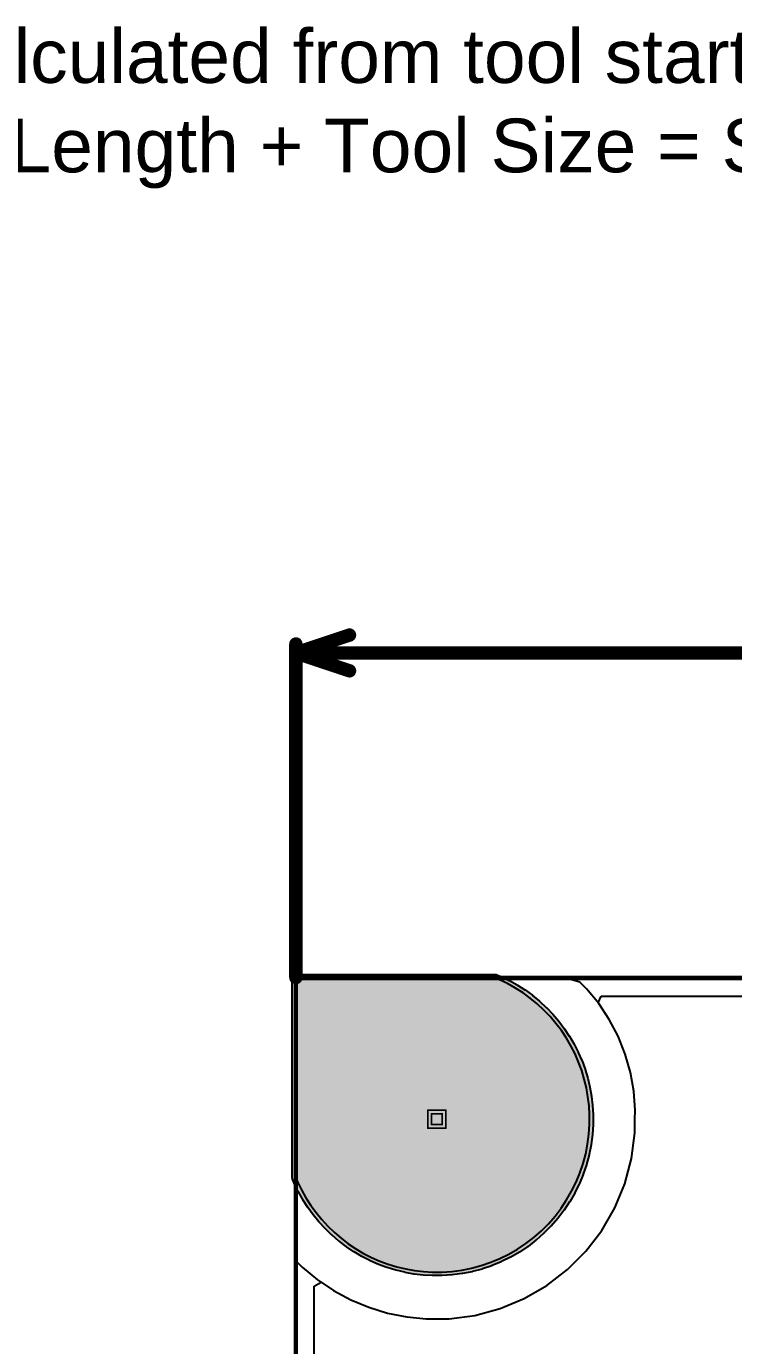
# Model space of a CAD drawing. Header units: inches. Extents: x -3 to 195, y 0 to 199.
# Drawn here: x -0.302 to 0.49, y 4.313 to 5.788 of the extents above; entities that cross this region are included whole.
import ezdxf

# ---------------------------------------------------------------- set-up
doc = ezdxf.new("R2010")
doc.units = ezdxf.units.IN
doc.header["$MEASUREMENT"] = 0
for name, color, linetype in [('Board Outline', 216, 'Continuous'), ('Bottom Layer', 5, 'Continuous'), ('Bottom Solder', 6, 'Continuous'), ('Dimensions', 6, 'Continuous'), ('Drill Drawing', 1, 'Continuous'), ('Multi-Layer', 9, 'Continuous'), ('Pad Holes', 156, 'Continuous'), ('Top Layer', 1, 'Continuous'), ('Top Solder', 216, 'Continuous')]:
    doc.layers.add(name, color=color, linetype=linetype)
doc.styles.add('Arial', font='', dxfattribs={"height": 0.2})
doc.styles.get('Arial').set_extended_font_data('Arial')

msp = doc.modelspace()

# ---------------------------------------------------------------- hatches: boundary and pattern name
at = {"layer": 'Bottom Layer'}
msp.add_hatch(color=5, dxfattribs=at).paths.add_polyline_path([(0, 4.7244), (0, 4.5012), (0.0019, 4.4965), (0.0063, 4.4875), (0.0112, 4.4787), (0.0167, 4.4702), (0.0226, 4.4621), (0.029, 4.4543), (0.0358, 4.4469), (0.0431, 4.4399), (0.0507, 4.4334), (0.0587, 4.4273), (0.0671, 4.4217), (0.0758, 4.4166), (0.0848, 4.412), (0.094, 4.408), (0.1034, 4.4045), (0.1131, 4.4016), (0.1229, 4.3993), (0.1328, 4.3975), (0.1428, 4.3963), (0.1528, 4.3957), (0.1578, 4.3957), (0.1634, 4.3957), (0.1746, 4.3964), (0.1857, 4.3979), (0.1967, 4.4001), (0.2075, 4.403), (0.2181, 4.4066), (0.2284, 4.4109), (0.2384, 4.4158), (0.2481, 4.4214), (0.2574, 4.4276), (0.2663, 4.4344), (0.2747, 4.4418), (0.2826, 4.4497), (0.29, 4.4581), (0.2968, 4.467), (0.303, 4.4763), (0.3086, 4.486), (0.3136, 4.496), (0.3178, 4.5063), (0.3214, 4.5169), (0.3243, 4.5277), (0.3265, 4.5387), (0.328, 4.5498), (0.3287, 4.561), (0.3287, 4.5666), (0.3287, 4.5716), (0.3281, 4.5816), (0.3269, 4.5916), (0.3252, 4.6016), (0.3228, 4.6113), (0.3199, 4.621), (0.3164, 4.6304), (0.3124, 4.6396), (0.3078, 4.6486), (0.3027, 4.6573), (0.2971, 4.6657), (0.291, 4.6737), (0.2845, 4.6813), (0.2775, 4.6886), (0.2701, 4.6954), (0.2623, 4.7018), (0.2542, 4.7077), (0.2457, 4.7132), (0.2369, 4.7181), (0.2279, 4.7225), (0.2232, 4.7244)])
h = msp.add_hatch(color=5, dxfattribs=at)
edge = h.paths.add_edge_path()
edge.add_arc((0.1578, 4.5666), 0.1083, 0, 360)
at = {"layer": 'Bottom Solder'}
msp.add_hatch(color=6, dxfattribs=at).paths.add_polyline_path([(0.2238, 4.7284), (0.2243, 4.7283), (0.2248, 4.7281), (0.2294, 4.7262), (0.2295, 4.7261), (0.2296, 4.7261), (0.2387, 4.7217), (0.2388, 4.7216), (0.2389, 4.7216), (0.2477, 4.7167), (0.2478, 4.7166), (0.2479, 4.7165), (0.2564, 4.7111), (0.2565, 4.711), (0.2566, 4.711), (0.2647, 4.7051), (0.2648, 4.705), (0.2649, 4.7049), (0.2727, 4.6985), (0.2728, 4.6985), (0.2728, 4.6984), (0.2802, 4.6915), (0.2803, 4.6915), (0.2804, 4.6914), (0.2874, 4.6841), (0.2875, 4.684), (0.2875, 4.684), (0.2941, 4.6763), (0.2942, 4.6762), (0.2942, 4.6761), (0.3003, 4.6681), (0.3004, 4.668), (0.3004, 4.6679), (0.306, 4.6595), (0.3061, 4.6594), (0.3062, 4.6593), (0.3113, 4.6506), (0.3113, 4.6505), (0.3114, 4.6504), (0.3159, 4.6415), (0.316, 4.6414), (0.316, 4.6412), (0.3201, 4.632), (0.3201, 4.6319), (0.3202, 4.6318), (0.3236, 4.6224), (0.3237, 4.6222), (0.3237, 4.6221), (0.3266, 4.6125), (0.3267, 4.6124), (0.3267, 4.6123), (0.3291, 4.6025), (0.3291, 4.6024), (0.3291, 4.6023), (0.3309, 4.5923), (0.3309, 4.5922), (0.3309, 4.5921), (0.3321, 4.5821), (0.3321, 4.582), (0.3321, 4.5819), (0.3327, 4.5718), (0.3327, 4.5717), (0.3327, 4.5716), (0.3327, 4.5666), (0.3327, 4.561), (0.3327, 4.5608), (0.3327, 4.5607), (0.332, 4.5495), (0.332, 4.5494), (0.3319, 4.5493), (0.3305, 4.5382), (0.3305, 4.5381), (0.3304, 4.5379), (0.3283, 4.527), (0.3282, 4.5268), (0.3282, 4.5267), (0.3253, 4.5159), (0.3253, 4.5158), (0.3252, 4.5156), (0.3216, 4.5051), (0.3216, 4.5049), (0.3215, 4.5048), (0.3173, 4.4945), (0.3172, 4.4944), (0.3172, 4.4942), (0.3122, 4.4842), (0.3121, 4.4841), (0.3121, 4.484), (0.3065, 4.4743), (0.3064, 4.4742), (0.3063, 4.4741), (0.3001, 4.4648), (0.3001, 4.4647), (0.3, 4.4645), (0.2932, 4.4557), (0.2931, 4.4556), (0.293, 4.4555), (0.2856, 4.4471), (0.2855, 4.447), (0.2855, 4.4469), (0.2775, 4.439), (0.2774, 4.4389), (0.2773, 4.4388), (0.2689, 4.4314), (0.2688, 4.4313), (0.2687, 4.4312), (0.2599, 4.4244), (0.2598, 4.4244), (0.2596, 4.4243), (0.2503, 4.4181), (0.2502, 4.418), (0.2501, 4.4179), (0.2404, 4.4123), (0.2403, 4.4123), (0.2402, 4.4122), (0.2302, 4.4073), (0.2301, 4.4072), (0.2299, 4.4071), (0.2196, 4.4029), (0.2195, 4.4028), (0.2194, 4.4028), (0.2088, 4.3992), (0.2086, 4.3991), (0.2085, 4.3991), (0.1977, 4.3962), (0.1976, 4.3962), (0.1974, 4.3961), (0.1865, 4.394), (0.1863, 4.394), (0.1862, 4.3939), (0.1751, 4.3925), (0.175, 4.3925), (0.1749, 4.3924), (0.1637, 4.3917), (0.1636, 4.3917), (0.1634, 4.3917), (0.1578, 4.3917), (0.1528, 4.3917), (0.1527, 4.3917), (0.1526, 4.3917), (0.1425, 4.3923), (0.1424, 4.3923), (0.1423, 4.3923), (0.1323, 4.3935), (0.1322, 4.3935), (0.1321, 4.3935), (0.1222, 4.3953), (0.122, 4.3953), (0.1219, 4.3954), (0.1121, 4.3977), (0.112, 4.3977), (0.1119, 4.3978), (0.1023, 4.4007), (0.1022, 4.4007), (0.102, 4.4008), (0.0926, 4.4042), (0.0925, 4.4043), (0.0924, 4.4043), (0.0832, 4.4084), (0.0831, 4.4084), (0.0829, 4.4085), (0.074, 4.413), (0.0739, 4.4131), (0.0738, 4.4132), (0.0651, 4.4182), (0.065, 4.4183), (0.0649, 4.4184), (0.0565, 4.424), (0.0564, 4.424), (0.0563, 4.4241), (0.0483, 4.4302), (0.0482, 4.4303), (0.0481, 4.4303), (0.0405, 4.4369), (0.0404, 4.4369), (0.0403, 4.437), (0.033, 4.444), (0.0329, 4.4441), (0.0329, 4.4442), (0.026, 4.4516), (0.026, 4.4517), (0.0259, 4.4517), (0.0195, 4.4595), (0.0194, 4.4596), (0.0193, 4.4597), (0.0134, 4.4679), (0.0134, 4.468), (0.0133, 4.468), (0.0079, 4.4765), (0.0078, 4.4766), (0.0077, 4.4767), (0.0028, 4.4855), (0.0028, 4.4856), (0.0027, 4.4857), (-0.0017, 4.4948), (-0.0017, 4.4949), (-0.0018, 4.495), (-0.0037, 4.4996), (-0.0039, 4.5001), (-0.004, 4.5007), (-0.004, 4.5012), (-0.004, 4.7244), (-0.004, 4.7249), (-0.0039, 4.7254), (-0.0037, 4.7259), (-0.0035, 4.7264), (-0.0032, 4.7268), (-0.0028, 4.7272), (-0.0024, 4.7276), (-0.002, 4.7279), (-0.0015, 4.7281), (-0.001, 4.7283), (-0.0005, 4.7284), (0, 4.7284), (0.2232, 4.7284)])
h = msp.add_hatch(color=6, dxfattribs=at)
edge = h.paths.add_edge_path()
edge.add_arc((0.1578, 4.5666), 0.1123, 0, 360)
at = {"layer": 'Multi-Layer'}
h = msp.add_hatch(color=9, dxfattribs=at)
edge = h.paths.add_edge_path()
edge.add_arc((0.1578, 4.5666), 0.1083, 0, 360)
at = {"layer": 'Pad Holes'}
h = msp.add_hatch(color=7, dxfattribs=at)
edge = h.paths.add_edge_path()
edge.add_arc((0.1578, 4.5666), 0.061, 0, 360)
at = {"layer": 'Top Layer'}
msp.add_hatch(color=1, dxfattribs=at).paths.add_polyline_path([(0, 4.7244), (0, 4.5012), (0.0019, 4.4965), (0.0063, 4.4875), (0.0112, 4.4787), (0.0167, 4.4702), (0.0226, 4.4621), (0.029, 4.4543), (0.0358, 4.4469), (0.0431, 4.4399), (0.0507, 4.4334), (0.0587, 4.4273), (0.0671, 4.4217), (0.0758, 4.4166), (0.0848, 4.412), (0.094, 4.408), (0.1034, 4.4045), (0.1131, 4.4016), (0.1229, 4.3993), (0.1328, 4.3975), (0.1428, 4.3963), (0.1528, 4.3957), (0.1578, 4.3957), (0.1634, 4.3957), (0.1746, 4.3964), (0.1857, 4.3979), (0.1967, 4.4001), (0.2075, 4.403), (0.2181, 4.4066), (0.2284, 4.4109), (0.2384, 4.4158), (0.2481, 4.4214), (0.2574, 4.4276), (0.2663, 4.4344), (0.2747, 4.4418), (0.2826, 4.4497), (0.29, 4.4581), (0.2968, 4.467), (0.303, 4.4763), (0.3086, 4.486), (0.3136, 4.496), (0.3178, 4.5063), (0.3214, 4.5169), (0.3243, 4.5277), (0.3265, 4.5387), (0.328, 4.5498), (0.3287, 4.561), (0.3287, 4.5666), (0.3287, 4.5716), (0.3281, 4.5816), (0.3269, 4.5916), (0.3252, 4.6016), (0.3228, 4.6113), (0.3199, 4.621), (0.3164, 4.6304), (0.3124, 4.6396), (0.3078, 4.6486), (0.3027, 4.6573), (0.2971, 4.6657), (0.291, 4.6737), (0.2845, 4.6813), (0.2775, 4.6886), (0.2701, 4.6954), (0.2623, 4.7018), (0.2542, 4.7077), (0.2457, 4.7132), (0.2369, 4.7181), (0.2279, 4.7225), (0.2232, 4.7244)])
h = msp.add_hatch(color=1, dxfattribs=at)
edge = h.paths.add_edge_path()
edge.add_arc((0.1578, 4.5666), 0.1083, 0, 360)
at = {"layer": 'Top Solder'}
msp.add_hatch(color=216, dxfattribs=at).paths.add_polyline_path([(0.2238, 4.7284), (0.2243, 4.7283), (0.2248, 4.7281), (0.2294, 4.7262), (0.2295, 4.7261), (0.2296, 4.7261), (0.2387, 4.7217), (0.2388, 4.7216), (0.2389, 4.7216), (0.2477, 4.7167), (0.2478, 4.7166), (0.2479, 4.7165), (0.2564, 4.7111), (0.2565, 4.711), (0.2566, 4.711), (0.2647, 4.7051), (0.2648, 4.705), (0.2649, 4.7049), (0.2727, 4.6985), (0.2728, 4.6985), (0.2728, 4.6984), (0.2802, 4.6915), (0.2803, 4.6915), (0.2804, 4.6914), (0.2874, 4.6841), (0.2875, 4.684), (0.2875, 4.684), (0.2941, 4.6763), (0.2942, 4.6762), (0.2942, 4.6761), (0.3003, 4.6681), (0.3004, 4.668), (0.3004, 4.6679), (0.306, 4.6595), (0.3061, 4.6594), (0.3062, 4.6593), (0.3113, 4.6506), (0.3113, 4.6505), (0.3114, 4.6504), (0.3159, 4.6415), (0.316, 4.6414), (0.316, 4.6412), (0.3201, 4.632), (0.3201, 4.6319), (0.3202, 4.6318), (0.3236, 4.6224), (0.3237, 4.6222), (0.3237, 4.6221), (0.3266, 4.6125), (0.3267, 4.6124), (0.3267, 4.6123), (0.3291, 4.6025), (0.3291, 4.6024), (0.3291, 4.6023), (0.3309, 4.5923), (0.3309, 4.5922), (0.3309, 4.5921), (0.3321, 4.5821), (0.3321, 4.582), (0.3321, 4.5819), (0.3327, 4.5718), (0.3327, 4.5717), (0.3327, 4.5716), (0.3327, 4.5666), (0.3327, 4.561), (0.3327, 4.5608), (0.3327, 4.5607), (0.332, 4.5495), (0.332, 4.5494), (0.3319, 4.5493), (0.3305, 4.5382), (0.3305, 4.5381), (0.3304, 4.5379), (0.3283, 4.527), (0.3282, 4.5268), (0.3282, 4.5267), (0.3253, 4.5159), (0.3253, 4.5158), (0.3252, 4.5156), (0.3216, 4.5051), (0.3216, 4.5049), (0.3215, 4.5048), (0.3173, 4.4945), (0.3172, 4.4944), (0.3172, 4.4942), (0.3122, 4.4842), (0.3121, 4.4841), (0.3121, 4.484), (0.3065, 4.4743), (0.3064, 4.4742), (0.3063, 4.4741), (0.3001, 4.4648), (0.3001, 4.4647), (0.3, 4.4645), (0.2932, 4.4557), (0.2931, 4.4556), (0.293, 4.4555), (0.2856, 4.4471), (0.2855, 4.447), (0.2855, 4.4469), (0.2775, 4.439), (0.2774, 4.4389), (0.2773, 4.4388), (0.2689, 4.4314), (0.2688, 4.4313), (0.2687, 4.4312), (0.2599, 4.4244), (0.2598, 4.4244), (0.2596, 4.4243), (0.2503, 4.4181), (0.2502, 4.418), (0.2501, 4.4179), (0.2404, 4.4123), (0.2403, 4.4123), (0.2402, 4.4122), (0.2302, 4.4073), (0.2301, 4.4072), (0.2299, 4.4071), (0.2196, 4.4029), (0.2195, 4.4028), (0.2194, 4.4028), (0.2088, 4.3992), (0.2086, 4.3991), (0.2085, 4.3991), (0.1977, 4.3962), (0.1976, 4.3962), (0.1974, 4.3961), (0.1865, 4.394), (0.1863, 4.394), (0.1862, 4.3939), (0.1751, 4.3925), (0.175, 4.3925), (0.1749, 4.3924), (0.1637, 4.3917), (0.1636, 4.3917), (0.1634, 4.3917), (0.1578, 4.3917), (0.1528, 4.3917), (0.1527, 4.3917), (0.1526, 4.3917), (0.1425, 4.3923), (0.1424, 4.3923), (0.1423, 4.3923), (0.1323, 4.3935), (0.1322, 4.3935), (0.1321, 4.3935), (0.1222, 4.3953), (0.122, 4.3953), (0.1219, 4.3954), (0.1121, 4.3977), (0.112, 4.3977), (0.1119, 4.3978), (0.1023, 4.4007), (0.1022, 4.4007), (0.102, 4.4008), (0.0926, 4.4042), (0.0925, 4.4043), (0.0924, 4.4043), (0.0832, 4.4084), (0.0831, 4.4084), (0.0829, 4.4085), (0.074, 4.413), (0.0739, 4.4131), (0.0738, 4.4132), (0.0651, 4.4182), (0.065, 4.4183), (0.0649, 4.4184), (0.0565, 4.424), (0.0564, 4.424), (0.0563, 4.4241), (0.0483, 4.4302), (0.0482, 4.4303), (0.0481, 4.4303), (0.0405, 4.4369), (0.0404, 4.4369), (0.0403, 4.437), (0.033, 4.444), (0.0329, 4.4441), (0.0329, 4.4442), (0.026, 4.4516), (0.026, 4.4517), (0.0259, 4.4517), (0.0195, 4.4595), (0.0194, 4.4596), (0.0193, 4.4597), (0.0134, 4.4679), (0.0134, 4.468), (0.0133, 4.468), (0.0079, 4.4765), (0.0078, 4.4766), (0.0077, 4.4767), (0.0028, 4.4855), (0.0028, 4.4856), (0.0027, 4.4857), (-0.0017, 4.4948), (-0.0017, 4.4949), (-0.0018, 4.495), (-0.0037, 4.4996), (-0.0039, 4.5001), (-0.004, 4.5007), (-0.004, 4.5012), (-0.004, 4.7244), (-0.004, 4.7249), (-0.0039, 4.7254), (-0.0037, 4.7259), (-0.0035, 4.7264), (-0.0032, 4.7268), (-0.0028, 4.7272), (-0.0024, 4.7276), (-0.002, 4.7279), (-0.0015, 4.7281), (-0.001, 4.7283), (-0.0005, 4.7284), (0, 4.7284), (0.2232, 4.7284)])
h = msp.add_hatch(color=216, dxfattribs=at)
edge = h.paths.add_edge_path()
edge.add_arc((0.1578, 4.5666), 0.1123, 0, 360)

# ---------------------------------------------------------------- linework, layer by layer
at = {"layer": 'Board Outline'}
for points in [[(0, 3.3082, 0.005, 0.005, 0), (0, 4.7244, 0.005, 0.005, 0)], [(0, 4.7244, 0.005, 0.005, 0), (3.5433, 4.7244, 0.005, 0.005, 0)]]:
    msp.add_lwpolyline(points, format="xyseb", dxfattribs=at)
msp.add_lwpolyline([(-0.0012, 4.7244, 0.0025, 0.0025, 1), (0.0013, 4.7244, 0.0025, 0.0025, 1)], format="xyseb", close=True, dxfattribs=at)
msp.add_lwpolyline([(-0.0012, 4.7244, 0.0025, 0.0025, 1), (0.0013, 4.7244, 0.0025, 0.0025, 1)], format="xyseb", close=True, dxfattribs=at)
at = {"layer": 'Bottom Layer'}
for p, q in [((0.2232, 4.7244), (0, 4.7244)), ((0, 4.7244), (0, 4.5012)), ((0.2232, 4.7244), (0.2232, 4.7244)), ((0.2279, 4.7225), (0.2232, 4.7244)), ((0.2369, 4.7181), (0.2279, 4.7225)), ((0.2457, 4.7132), (0.2369, 4.7181)), ((0.2542, 4.7077), (0.2457, 4.7132)), ((0.2623, 4.7018), (0.2542, 4.7077)), ((0.2701, 4.6954), (0.2623, 4.7018)), ((0.2775, 4.6886), (0.2701, 4.6954)), ((0.3381, 4.6968), (0.3415, 4.704)), ((0.3389, 4.6958), (0.3381, 4.6968)), ((0.3507, 4.678), (0.3389, 4.6958)), ((0.3415, 4.704), (3.1989, 4.704)), ((0.2845, 4.6813), (0.2775, 4.6886)), ((0.291, 4.6737), (0.2845, 4.6813)), ((0.3606, 4.6592), (0.3507, 4.678)), ((0.2971, 4.6657), (0.291, 4.6737)), ((0.3027, 4.6573), (0.2971, 4.6657)), ((0.3078, 4.6486), (0.3027, 4.6573)), ((0.3124, 4.6396), (0.3078, 4.6486)), ((0.3686, 4.6394), (0.3606, 4.6592)), ((0.3164, 4.6304), (0.3124, 4.6396)), ((0.3744, 4.6189), (0.3686, 4.6394)), ((0.3199, 4.621), (0.3164, 4.6304)), ((0.3228, 4.6113), (0.3199, 4.621)), ((0.3781, 4.598), (0.3744, 4.6189)), ((0.3252, 4.6016), (0.3228, 4.6113)), ((0.3269, 4.5916), (0.3252, 4.6016)), ((0.3281, 4.5816), (0.3269, 4.5916)), ((0.3797, 4.5767), (0.3781, 4.598)), ((0.3287, 4.5716), (0.3281, 4.5816)), ((0.3794, 4.5661), (0.3797, 4.5767)), ((0.328, 4.5498), (0.3287, 4.561)), ((0.3287, 4.5666), (0.3287, 4.5716)), ((0.3287, 4.561), (0.3287, 4.5666)), ((0.3794, 4.5515), (0.3794, 4.5661)), ((0.3265, 4.5387), (0.328, 4.5498)), ((0.3756, 4.5226), (0.3794, 4.5515)), ((0.3214, 4.5169), (0.3243, 4.5277)), ((0.3243, 4.5277), (0.3265, 4.5387)), ((0.3178, 4.5063), (0.3214, 4.5169)), ((0.368, 4.4944), (0.3756, 4.5226)), ((0, 4.5012), (0.0019, 4.4965)), ((0.3136, 4.496), (0.3178, 4.5063)), ((0.0019, 4.4965), (0.0063, 4.4875)), ((0.0063, 4.4875), (0.0112, 4.4787)), ((0.303, 4.4763), (0.3086, 4.486)), ((0.3086, 4.486), (0.3136, 4.496)), ((0.3569, 4.4674), (0.368, 4.4944)), ((0.0112, 4.4787), (0.0167, 4.4702)), ((0.0167, 4.4702), (0.0226, 4.4621)), ((0.2968, 4.467), (0.303, 4.4763)), ((0.0226, 4.4621), (0.029, 4.4543)), ((0.029, 4.4543), (0.0358, 4.4469)), ((0.2826, 4.4497), (0.29, 4.4581)), ((0.29, 4.4581), (0.2968, 4.467)), ((0.3423, 4.4422), (0.3569, 4.4674)), ((0.0358, 4.4469), (0.0431, 4.4399)), ((0.0431, 4.4399), (0.0507, 4.4334)), ((0.2663, 4.4344), (0.2747, 4.4418)), ((0.2747, 4.4418), (0.2826, 4.4497)), ((0.3245, 4.419), (0.3423, 4.4422)), ((0.0507, 4.4334), (0.0587, 4.4273)), ((0.0587, 4.4273), (0.0671, 4.4217)), ((0.2481, 4.4214), (0.2574, 4.4276)), ((0.2574, 4.4276), (0.2663, 4.4344)), ((0.0671, 4.4217), (0.0758, 4.4166)), ((0.0758, 4.4166), (0.0848, 4.412)), ((0.0848, 4.412), (0.094, 4.408)), ((0.2181, 4.4066), (0.2284, 4.4109)), ((0.2284, 4.4109), (0.2384, 4.4158)), ((0.2384, 4.4158), (0.2481, 4.4214)), ((0.3039, 4.3984), (0.3245, 4.419)), ((0.094, 4.408), (0.1034, 4.4045)), ((0.1034, 4.4045), (0.1131, 4.4016)), ((0.1131, 4.4016), (0.1229, 4.3993)), ((0.1229, 4.3993), (0.1328, 4.3975)), ((0.1328, 4.3975), (0.1428, 4.3963)), ((0.1428, 4.3963), (0.1528, 4.3957)), ((0.1528, 4.3957), (0.1578, 4.3957)), ((0.1578, 4.3957), (0.1634, 4.3957)), ((0.1634, 4.3957), (0.1746, 4.3964)), ((0.1746, 4.3964), (0.1857, 4.3979)), ((0.1857, 4.3979), (0.1967, 4.4001)), ((0.1967, 4.4001), (0.2075, 4.403)), ((0.2075, 4.403), (0.2181, 4.4066)), ((0.2808, 4.3806), (0.3039, 4.3984)), ((0.0204, 4.38), (0.0284, 4.3843)), ((0.0284, 4.3843), (0.0423, 4.375)), ((0.2555, 4.3661), (0.2808, 4.3806)), ((0.0204, 3.3286), (0.0204, 4.38)), ((0.0423, 4.375), (0.0616, 4.3647)), ((0.2285, 4.3549), (0.2555, 4.3661)), ((0.0616, 4.3647), (0.0818, 4.3563)), ((0.0818, 4.3563), (0.1027, 4.3499)), ((0.2004, 4.3473), (0.2285, 4.3549)), ((0.1027, 4.3499), (0.1242, 4.3457)), ((0.1242, 4.3457), (0.1459, 4.3435)), ((0.1459, 4.3435), (0.1569, 4.3435)), ((0.1569, 4.3435), (0.1714, 4.3435)), ((0.1714, 4.3435), (0.2004, 4.3473))]:
    msp.add_line(p, q, dxfattribs=at)
at = {"layer": 'Bottom Solder'}
for p, q in [((-0.004, 4.7249), (-0.0039, 4.7254)), ((-0.004, 4.7244), (-0.004, 4.7249)), ((-0.004, 4.5012), (-0.004, 4.7244)), ((-0.0039, 4.7254), (-0.0037, 4.7259)), ((-0.0037, 4.7259), (-0.0035, 4.7264)), ((-0.0035, 4.7264), (-0.0032, 4.7268)), ((-0.0032, 4.7268), (-0.0028, 4.7272)), ((-0.0028, 4.7272), (-0.0024, 4.7276)), ((-0.0024, 4.7276), (-0.002, 4.7279)), ((-0.002, 4.7279), (-0.0015, 4.7281)), ((-0.0015, 4.7281), (-0.001, 4.7283)), ((-0.001, 4.7283), (-0.0005, 4.7284)), ((-0.0005, 4.7284), (0, 4.7284)), ((0, 4.7284), (0.2232, 4.7284)), ((0.2232, 4.7284), (0.2238, 4.7284)), ((0.2238, 4.7284), (0.2243, 4.7283)), ((0.2243, 4.7283), (0.2248, 4.7281)), ((0.2248, 4.7281), (0.2248, 4.7281)), ((0.2248, 4.7281), (0.2294, 4.7262)), ((0.2294, 4.7262), (0.2295, 4.7261)), ((0.2295, 4.7261), (0.2296, 4.7261)), ((0.2296, 4.7261), (0.2387, 4.7217)), ((0.2387, 4.7217), (0.2388, 4.7216)), ((0.2388, 4.7216), (0.2389, 4.7216)), ((0.2389, 4.7216), (0.2477, 4.7167)), ((0.2477, 4.7167), (0.2478, 4.7166)), ((0.2478, 4.7166), (0.2479, 4.7165)), ((0.2479, 4.7165), (0.2564, 4.7111)), ((0.2564, 4.7111), (0.2565, 4.711)), ((0.2565, 4.711), (0.2566, 4.711)), ((0.2566, 4.711), (0.2647, 4.7051)), ((0.2647, 4.7051), (0.2648, 4.705)), ((0.2648, 4.705), (0.2649, 4.7049)), ((0.2649, 4.7049), (0.2727, 4.6985)), ((0.2727, 4.6985), (0.2728, 4.6985)), ((0.2728, 4.6985), (0.2728, 4.6984)), ((0.2728, 4.6984), (0.2802, 4.6915)), ((0.2802, 4.6915), (0.2803, 4.6915)), ((0.2803, 4.6915), (0.2804, 4.6914)), ((0.2804, 4.6914), (0.2874, 4.6841)), ((0.2874, 4.6841), (0.2875, 4.684)), ((0.2875, 4.684), (0.2875, 4.684)), ((0.2875, 4.684), (0.2941, 4.6763)), ((0.2941, 4.6763), (0.2942, 4.6762)), ((0.2942, 4.6762), (0.2942, 4.6761)), ((0.2942, 4.6761), (0.3003, 4.6681)), ((0.3003, 4.6681), (0.3004, 4.668)), ((0.3004, 4.668), (0.3004, 4.6679)), ((0.3004, 4.6679), (0.306, 4.6595)), ((0.306, 4.6595), (0.3061, 4.6594)), ((0.3061, 4.6594), (0.3062, 4.6593)), ((0.3062, 4.6593), (0.3113, 4.6506)), ((0.3113, 4.6506), (0.3113, 4.6505)), ((0.3113, 4.6505), (0.3114, 4.6504)), ((0.3114, 4.6504), (0.3159, 4.6415)), ((0.3159, 4.6415), (0.316, 4.6414)), ((0.316, 4.6414), (0.316, 4.6412)), ((0.316, 4.6412), (0.3201, 4.632)), ((0.3201, 4.632), (0.3201, 4.6319)), ((0.3201, 4.6319), (0.3202, 4.6318)), ((0.3202, 4.6318), (0.3236, 4.6224)), ((0.3236, 4.6224), (0.3237, 4.6222)), ((0.3237, 4.6222), (0.3237, 4.6221)), ((0.3237, 4.6221), (0.3266, 4.6125)), ((0.3266, 4.6125), (0.3267, 4.6124)), ((0.3267, 4.6124), (0.3267, 4.6123)), ((0.3267, 4.6123), (0.3291, 4.6025)), ((0.3291, 4.6025), (0.3291, 4.6024)), ((0.3291, 4.6024), (0.3291, 4.6023)), ((0.3291, 4.6023), (0.3309, 4.5923)), ((0.3309, 4.5923), (0.3309, 4.5922)), ((0.3309, 4.5922), (0.3309, 4.5921)), ((0.3309, 4.5921), (0.3321, 4.5821)), ((0.3321, 4.5821), (0.3321, 4.582)), ((0.3321, 4.582), (0.3321, 4.5819)), ((0.3321, 4.5819), (0.3327, 4.5718)), ((0.3327, 4.5718), (0.3327, 4.5717)), ((0.3327, 4.5607), (0.332, 4.5495)), ((0.3327, 4.5717), (0.3327, 4.5716)), ((0.3327, 4.5716), (0.3327, 4.5666)), ((0.3327, 4.5666), (0.3327, 4.561)), ((0.3327, 4.561), (0.3327, 4.5608)), ((0.3327, 4.5608), (0.3327, 4.5607)), ((0.3319, 4.5493), (0.3305, 4.5382)), ((0.332, 4.5494), (0.3319, 4.5493)), ((0.332, 4.5495), (0.332, 4.5494)), ((0.3304, 4.5379), (0.3283, 4.527)), ((0.3305, 4.5381), (0.3304, 4.5379)), ((0.3305, 4.5382), (0.3305, 4.5381)), ((0.3252, 4.5156), (0.3216, 4.5051)), ((0.3253, 4.5158), (0.3252, 4.5156)), ((0.3282, 4.5267), (0.3253, 4.5159)), ((0.3253, 4.5159), (0.3253, 4.5158)), ((0.3283, 4.527), (0.3282, 4.5268)), ((0.3282, 4.5268), (0.3282, 4.5267)), ((-0.004, 4.5007), (-0.004, 4.5012)), ((-0.0039, 4.5001), (-0.004, 4.5007)), ((-0.0037, 4.4996), (-0.0039, 4.5001)), ((-0.0018, 4.495), (-0.0037, 4.4996)), ((0.3215, 4.5048), (0.3173, 4.4945)), ((0.3216, 4.5049), (0.3215, 4.5048)), ((0.3216, 4.5051), (0.3216, 4.5049)), ((-0.0017, 4.4949), (-0.0018, 4.495)), ((-0.0017, 4.4948), (-0.0017, 4.4949)), ((0.0027, 4.4857), (-0.0017, 4.4948)), ((0.0028, 4.4856), (0.0027, 4.4857)), ((0.0028, 4.4855), (0.0028, 4.4856)), ((0.0077, 4.4767), (0.0028, 4.4855)), ((0.3121, 4.484), (0.3065, 4.4743)), ((0.3122, 4.4842), (0.3121, 4.4841)), ((0.3121, 4.4841), (0.3121, 4.484)), ((0.3172, 4.4942), (0.3122, 4.4842)), ((0.3173, 4.4945), (0.3172, 4.4944)), ((0.3172, 4.4944), (0.3172, 4.4942)), ((0.0078, 4.4766), (0.0077, 4.4767)), ((0.0079, 4.4765), (0.0078, 4.4766)), ((0.0133, 4.468), (0.0079, 4.4765)), ((0.3063, 4.4741), (0.3001, 4.4648)), ((0.3064, 4.4742), (0.3063, 4.4741)), ((0.3065, 4.4743), (0.3064, 4.4742)), ((0.0134, 4.468), (0.0133, 4.468)), ((0.0134, 4.4679), (0.0134, 4.468)), ((0.0193, 4.4597), (0.0134, 4.4679)), ((0.0194, 4.4596), (0.0193, 4.4597)), ((0.0195, 4.4595), (0.0194, 4.4596)), ((0.0259, 4.4517), (0.0195, 4.4595)), ((0.293, 4.4555), (0.2856, 4.4471)), ((0.2931, 4.4556), (0.293, 4.4555)), ((0.2932, 4.4557), (0.2931, 4.4556)), ((0.3, 4.4645), (0.2932, 4.4557)), ((0.3001, 4.4647), (0.3, 4.4645)), ((0.3001, 4.4648), (0.3001, 4.4647)), ((0.026, 4.4517), (0.0259, 4.4517)), ((0.026, 4.4516), (0.026, 4.4517)), ((0.0329, 4.4442), (0.026, 4.4516)), ((0.0329, 4.4441), (0.0329, 4.4442)), ((0.033, 4.444), (0.0329, 4.4441)), ((0.0403, 4.437), (0.033, 4.444)), ((0.2855, 4.4469), (0.2775, 4.439)), ((0.2856, 4.4471), (0.2855, 4.447)), ((0.2855, 4.447), (0.2855, 4.4469)), ((0.0404, 4.4369), (0.0403, 4.437)), ((0.0405, 4.4369), (0.0404, 4.4369)), ((0.0481, 4.4303), (0.0405, 4.4369)), ((0.0482, 4.4303), (0.0481, 4.4303)), ((0.0483, 4.4302), (0.0482, 4.4303)), ((0.0563, 4.4241), (0.0483, 4.4302)), ((0.2598, 4.4244), (0.2596, 4.4243)), ((0.2599, 4.4244), (0.2598, 4.4244)), ((0.2687, 4.4312), (0.2599, 4.4244)), ((0.2688, 4.4313), (0.2687, 4.4312)), ((0.2689, 4.4314), (0.2688, 4.4313)), ((0.2773, 4.4388), (0.2689, 4.4314)), ((0.2774, 4.4389), (0.2773, 4.4388)), ((0.2775, 4.439), (0.2774, 4.4389)), ((0.0564, 4.424), (0.0563, 4.4241)), ((0.0565, 4.424), (0.0564, 4.424)), ((0.0649, 4.4184), (0.0565, 4.424)), ((0.065, 4.4183), (0.0649, 4.4184)), ((0.0651, 4.4182), (0.065, 4.4183)), ((0.0738, 4.4132), (0.0651, 4.4182)), ((0.0739, 4.4131), (0.0738, 4.4132)), ((0.074, 4.413), (0.0739, 4.4131)), ((0.0829, 4.4085), (0.074, 4.413)), ((0.2402, 4.4122), (0.2302, 4.4073)), ((0.2403, 4.4123), (0.2402, 4.4122)), ((0.2404, 4.4123), (0.2403, 4.4123)), ((0.2501, 4.4179), (0.2404, 4.4123)), ((0.2502, 4.418), (0.2501, 4.4179)), ((0.2503, 4.4181), (0.2502, 4.418)), ((0.2596, 4.4243), (0.2503, 4.4181)), ((0.0831, 4.4084), (0.0829, 4.4085)), ((0.0832, 4.4084), (0.0831, 4.4084)), ((0.0924, 4.4043), (0.0832, 4.4084)), ((0.0925, 4.4043), (0.0924, 4.4043)), ((0.0926, 4.4042), (0.0925, 4.4043)), ((0.102, 4.4008), (0.0926, 4.4042)), ((0.1022, 4.4007), (0.102, 4.4008)), ((0.1023, 4.4007), (0.1022, 4.4007)), ((0.1119, 4.3978), (0.1023, 4.4007)), ((0.112, 4.3977), (0.1119, 4.3978)), ((0.1121, 4.3977), (0.112, 4.3977)), ((0.1219, 4.3954), (0.1121, 4.3977)), ((0.122, 4.3953), (0.1219, 4.3954)), ((0.1222, 4.3953), (0.122, 4.3953)), ((0.1321, 4.3935), (0.1222, 4.3953)), ((0.1974, 4.3961), (0.1865, 4.394)), ((0.1976, 4.3962), (0.1974, 4.3961)), ((0.1977, 4.3962), (0.1976, 4.3962)), ((0.2085, 4.3991), (0.1977, 4.3962)), ((0.2086, 4.3991), (0.2085, 4.3991)), ((0.2088, 4.3992), (0.2086, 4.3991)), ((0.2194, 4.4028), (0.2088, 4.3992)), ((0.2195, 4.4028), (0.2194, 4.4028)), ((0.2196, 4.4029), (0.2195, 4.4028)), ((0.2299, 4.4071), (0.2196, 4.4029)), ((0.2301, 4.4072), (0.2299, 4.4071)), ((0.2302, 4.4073), (0.2301, 4.4072)), ((0.1322, 4.3935), (0.1321, 4.3935)), ((0.1323, 4.3935), (0.1322, 4.3935)), ((0.1423, 4.3923), (0.1323, 4.3935)), ((0.1424, 4.3923), (0.1423, 4.3923)), ((0.1425, 4.3923), (0.1424, 4.3923)), ((0.1526, 4.3917), (0.1425, 4.3923)), ((0.1527, 4.3917), (0.1526, 4.3917)), ((0.1528, 4.3917), (0.1527, 4.3917)), ((0.1578, 4.3917), (0.1528, 4.3917)), ((0.1634, 4.3917), (0.1578, 4.3917)), ((0.1636, 4.3917), (0.1634, 4.3917)), ((0.1637, 4.3917), (0.1636, 4.3917)), ((0.1749, 4.3924), (0.1637, 4.3917)), ((0.175, 4.3925), (0.1749, 4.3924)), ((0.1751, 4.3925), (0.175, 4.3925)), ((0.1862, 4.3939), (0.1751, 4.3925)), ((0.1863, 4.394), (0.1862, 4.3939)), ((0.1865, 4.394), (0.1863, 4.394))]:
    msp.add_line(p, q, dxfattribs=at)
at = {"layer": 'Dimensions'}
for points in [[(0, 5.0878, 0.015, 0.015, 0), (0.06, 5.1078, 0.015, 0.015, 0)], [(0, 4.7249, 0.015, 0.015, 0), (0, 5.0978, 0.015, 0.015, 0)], [(0, 5.0878, 0.015, 0.015, 0), (0.06, 5.0678, 0.015, 0.015, 0)], [(0, 5.0878, 0.015, 0.015, 0), (1.3868, 5.0878, 0.015, 0.015, 0)]]:
    msp.add_lwpolyline(points, format="xyseb", dxfattribs=at)
for points in [[(-0.0037, 5.0978, 0.0075, 0.0075, 1), (0.0038, 5.0978, 0.0075, 0.0075, 1)], [(0.0563, 5.1078, 0.0075, 0.0075, 1), (0.0638, 5.1078, 0.0075, 0.0075, 1)], [(-0.0037, 5.0878, 0.0075, 0.0075, 1), (0.0038, 5.0878, 0.0075, 0.0075, 1)], [(-0.0037, 5.0878, 0.0075, 0.0075, 1), (0.0038, 5.0878, 0.0075, 0.0075, 1)], [(-0.0037, 5.0878, 0.0075, 0.0075, 1), (0.0038, 5.0878, 0.0075, 0.0075, 1)], [(0.0563, 5.0678, 0.0075, 0.0075, 1), (0.0638, 5.0678, 0.0075, 0.0075, 1)], [(-0.0037, 4.7249, 0.0075, 0.0075, 1), (0.0038, 4.7249, 0.0075, 0.0075, 1)]]:
    msp.add_lwpolyline(points, format="xyseb", close=True, dxfattribs=at)
at = {"layer": 'Drill Drawing'}
for points in [[(0.1478, 4.5766, 0.002, 0.002, 0), (0.1678, 4.5766, 0.002, 0.002, 0)], [(0.1478, 4.5566, 0.002, 0.002, 0), (0.1478, 4.5766, 0.002, 0.002, 0)], [(0.1518, 4.5726, 0.002, 0.002, 0), (0.1638, 4.5726, 0.002, 0.002, 0)], [(0.1518, 4.5606, 0.002, 0.002, 0), (0.1518, 4.5726, 0.002, 0.002, 0)], [(0.1638, 4.5606, 0.002, 0.002, 0), (0.1638, 4.5726, 0.002, 0.002, 0)], [(0.1678, 4.5566, 0.002, 0.002, 0), (0.1678, 4.5766, 0.002, 0.002, 0)], [(0.1478, 4.5566, 0.002, 0.002, 0), (0.1678, 4.5566, 0.002, 0.002, 0)], [(0.1518, 4.5606, 0.002, 0.002, 0), (0.1638, 4.5606, 0.002, 0.002, 0)]]:
    msp.add_lwpolyline(points, format="xyseb", dxfattribs=at)
for points in [[(0.1473, 4.5766, 0.001, 0.001, 1), (0.1483, 4.5766, 0.001, 0.001, 1)], [(0.1473, 4.5766, 0.001, 0.001, 1), (0.1483, 4.5766, 0.001, 0.001, 1)], [(0.1513, 4.5726, 0.001, 0.001, 1), (0.1523, 4.5726, 0.001, 0.001, 1)], [(0.1513, 4.5726, 0.001, 0.001, 1), (0.1523, 4.5726, 0.001, 0.001, 1)], [(0.1633, 4.5726, 0.001, 0.001, 1), (0.1643, 4.5726, 0.001, 0.001, 1)], [(0.1633, 4.5726, 0.001, 0.001, 1), (0.1643, 4.5726, 0.001, 0.001, 1)], [(0.1673, 4.5766, 0.001, 0.001, 1), (0.1683, 4.5766, 0.001, 0.001, 1)], [(0.1673, 4.5766, 0.001, 0.001, 1), (0.1683, 4.5766, 0.001, 0.001, 1)], [(0.1473, 4.5566, 0.001, 0.001, 1), (0.1483, 4.5566, 0.001, 0.001, 1)], [(0.1473, 4.5566, 0.001, 0.001, 1), (0.1483, 4.5566, 0.001, 0.001, 1)], [(0.1513, 4.5606, 0.001, 0.001, 1), (0.1523, 4.5606, 0.001, 0.001, 1)], [(0.1513, 4.5606, 0.001, 0.001, 1), (0.1523, 4.5606, 0.001, 0.001, 1)], [(0.1633, 4.5606, 0.001, 0.001, 1), (0.1643, 4.5606, 0.001, 0.001, 1)], [(0.1633, 4.5606, 0.001, 0.001, 1), (0.1643, 4.5606, 0.001, 0.001, 1)], [(0.1673, 4.5566, 0.001, 0.001, 1), (0.1683, 4.5566, 0.001, 0.001, 1)], [(0.1673, 4.5566, 0.001, 0.001, 1), (0.1683, 4.5566, 0.001, 0.001, 1)]]:
    msp.add_lwpolyline(points, format="xyseb", close=True, dxfattribs=at)
at = {"layer": 'Multi-Layer'}
for p, q in [((0.3011, 4.7246), (0, 4.7242)), ((0, 4.7242), (0, 4.4092)), ((0.3178, 4.7197), (0.3011, 4.7246)), ((0.3254, 4.7122), (0.3178, 4.7197)), ((0.3178, 4.7197), (0.3178, 4.7197)), ((0.3389, 4.6958), (0.3254, 4.7122)), ((0.3507, 4.678), (0.3389, 4.6958)), ((0.3606, 4.6592), (0.3507, 4.678)), ((0.3686, 4.6394), (0.3606, 4.6592)), ((0.3744, 4.6189), (0.3686, 4.6394)), ((0.3781, 4.598), (0.3744, 4.6189)), ((0.3797, 4.5767), (0.3781, 4.598)), ((0.3794, 4.5661), (0.3797, 4.5767)), ((0.3794, 4.5515), (0.3794, 4.5661)), ((0.3756, 4.5226), (0.3794, 4.5515)), ((0.368, 4.4944), (0.3756, 4.5226)), ((0.3569, 4.4674), (0.368, 4.4944)), ((0.3423, 4.4422), (0.3569, 4.4674)), ((0.3245, 4.419), (0.3423, 4.4422)), ((0.3039, 4.3984), (0.3245, 4.419)), ((0, 4.4092), (-0.0005, 4.4087)), ((-0.0005, 4.4087), (0.0072, 4.401)), ((0.0072, 4.401), (0.0241, 4.3871)), ((0.2808, 4.3806), (0.3039, 4.3984)), ((0.0241, 4.3871), (0.0423, 4.375)), ((0.2555, 4.3661), (0.2808, 4.3806)), ((0.0423, 4.375), (0.0616, 4.3647)), ((0.2285, 4.3549), (0.2555, 4.3661)), ((0.0616, 4.3647), (0.0818, 4.3563)), ((0.0818, 4.3563), (0.1027, 4.3499)), ((0.2004, 4.3473), (0.2285, 4.3549)), ((0.1027, 4.3499), (0.1242, 4.3457)), ((0.1242, 4.3457), (0.1459, 4.3435)), ((0.1459, 4.3435), (0.1569, 4.3435)), ((0.1569, 4.3435), (0.1714, 4.3435)), ((0.1714, 4.3435), (0.2004, 4.3473))]:
    msp.add_line(p, q, dxfattribs=at)
at = {"layer": 'Top Layer'}
for p, q in [((0.2232, 4.7244), (0, 4.7244)), ((0, 4.7244), (0, 4.5012)), ((0.2232, 4.7244), (0.2232, 4.7244)), ((0.2279, 4.7225), (0.2232, 4.7244)), ((0.2369, 4.7181), (0.2279, 4.7225)), ((0.2457, 4.7132), (0.2369, 4.7181)), ((0.2542, 4.7077), (0.2457, 4.7132)), ((0.2623, 4.7018), (0.2542, 4.7077)), ((0.2701, 4.6954), (0.2623, 4.7018)), ((0.2775, 4.6886), (0.2701, 4.6954)), ((0.3381, 4.6968), (0.3415, 4.704)), ((0.3389, 4.6958), (0.3381, 4.6968)), ((0.3507, 4.678), (0.3389, 4.6958)), ((0.3415, 4.704), (3.1989, 4.704)), ((0.2845, 4.6813), (0.2775, 4.6886)), ((0.291, 4.6737), (0.2845, 4.6813)), ((0.3606, 4.6592), (0.3507, 4.678)), ((0.2971, 4.6657), (0.291, 4.6737)), ((0.3027, 4.6573), (0.2971, 4.6657)), ((0.3078, 4.6486), (0.3027, 4.6573)), ((0.3124, 4.6396), (0.3078, 4.6486)), ((0.3686, 4.6394), (0.3606, 4.6592)), ((0.3164, 4.6304), (0.3124, 4.6396)), ((0.3744, 4.6189), (0.3686, 4.6394)), ((0.3199, 4.621), (0.3164, 4.6304)), ((0.3228, 4.6113), (0.3199, 4.621)), ((0.3781, 4.598), (0.3744, 4.6189)), ((0.3252, 4.6016), (0.3228, 4.6113)), ((0.3269, 4.5916), (0.3252, 4.6016)), ((0.3281, 4.5816), (0.3269, 4.5916)), ((0.3797, 4.5767), (0.3781, 4.598)), ((0.3287, 4.5716), (0.3281, 4.5816)), ((0.3794, 4.5661), (0.3797, 4.5767)), ((0.328, 4.5498), (0.3287, 4.561)), ((0.3287, 4.5666), (0.3287, 4.5716)), ((0.3287, 4.561), (0.3287, 4.5666)), ((0.3794, 4.5515), (0.3794, 4.5661)), ((0.3265, 4.5387), (0.328, 4.5498)), ((0.3756, 4.5226), (0.3794, 4.5515)), ((0.3214, 4.5169), (0.3243, 4.5277)), ((0.3243, 4.5277), (0.3265, 4.5387)), ((0.3178, 4.5063), (0.3214, 4.5169)), ((0.368, 4.4944), (0.3756, 4.5226)), ((0, 4.5012), (0.0019, 4.4965)), ((0.3136, 4.496), (0.3178, 4.5063)), ((0.0019, 4.4965), (0.0063, 4.4875)), ((0.0063, 4.4875), (0.0112, 4.4787)), ((0.303, 4.4763), (0.3086, 4.486)), ((0.3086, 4.486), (0.3136, 4.496)), ((0.3569, 4.4674), (0.368, 4.4944)), ((0.0112, 4.4787), (0.0167, 4.4702)), ((0.0167, 4.4702), (0.0226, 4.4621)), ((0.2968, 4.467), (0.303, 4.4763)), ((0.0226, 4.4621), (0.029, 4.4543)), ((0.029, 4.4543), (0.0358, 4.4469)), ((0.2826, 4.4497), (0.29, 4.4581)), ((0.29, 4.4581), (0.2968, 4.467)), ((0.3423, 4.4422), (0.3569, 4.4674)), ((0.0358, 4.4469), (0.0431, 4.4399)), ((0.0431, 4.4399), (0.0507, 4.4334)), ((0.2663, 4.4344), (0.2747, 4.4418)), ((0.2747, 4.4418), (0.2826, 4.4497)), ((0.3245, 4.419), (0.3423, 4.4422)), ((0.0507, 4.4334), (0.0587, 4.4273)), ((0.0587, 4.4273), (0.0671, 4.4217)), ((0.2481, 4.4214), (0.2574, 4.4276)), ((0.2574, 4.4276), (0.2663, 4.4344)), ((0.0671, 4.4217), (0.0758, 4.4166)), ((0.0758, 4.4166), (0.0848, 4.412)), ((0.0848, 4.412), (0.094, 4.408)), ((0.2181, 4.4066), (0.2284, 4.4109)), ((0.2284, 4.4109), (0.2384, 4.4158)), ((0.2384, 4.4158), (0.2481, 4.4214)), ((0.3039, 4.3984), (0.3245, 4.419)), ((0.094, 4.408), (0.1034, 4.4045)), ((0.1034, 4.4045), (0.1131, 4.4016)), ((0.1131, 4.4016), (0.1229, 4.3993)), ((0.1229, 4.3993), (0.1328, 4.3975)), ((0.1328, 4.3975), (0.1428, 4.3963)), ((0.1428, 4.3963), (0.1528, 4.3957)), ((0.1528, 4.3957), (0.1578, 4.3957)), ((0.1578, 4.3957), (0.1634, 4.3957)), ((0.1634, 4.3957), (0.1746, 4.3964)), ((0.1746, 4.3964), (0.1857, 4.3979)), ((0.1857, 4.3979), (0.1967, 4.4001)), ((0.1967, 4.4001), (0.2075, 4.403)), ((0.2075, 4.403), (0.2181, 4.4066)), ((0.2808, 4.3806), (0.3039, 4.3984)), ((0.0204, 4.38), (0.0284, 4.3843)), ((0.0284, 4.3843), (0.0423, 4.375)), ((0.2555, 4.3661), (0.2808, 4.3806)), ((0.0204, 3.3286), (0.0204, 4.38)), ((0.0423, 4.375), (0.0616, 4.3647)), ((0.2285, 4.3549), (0.2555, 4.3661)), ((0.0616, 4.3647), (0.0818, 4.3563)), ((0.0818, 4.3563), (0.1027, 4.3499)), ((0.2004, 4.3473), (0.2285, 4.3549)), ((0.1027, 4.3499), (0.1242, 4.3457)), ((0.1242, 4.3457), (0.1459, 4.3435)), ((0.1459, 4.3435), (0.1569, 4.3435)), ((0.1569, 4.3435), (0.1714, 4.3435)), ((0.1714, 4.3435), (0.2004, 4.3473))]:
    msp.add_line(p, q, dxfattribs=at)
at = {"layer": 'Top Solder'}
for p, q in [((-0.004, 4.7249), (-0.0039, 4.7254)), ((-0.004, 4.7244), (-0.004, 4.7249)), ((-0.004, 4.5012), (-0.004, 4.7244)), ((-0.0039, 4.7254), (-0.0037, 4.7259)), ((-0.0037, 4.7259), (-0.0035, 4.7264)), ((-0.0035, 4.7264), (-0.0032, 4.7268)), ((-0.0032, 4.7268), (-0.0028, 4.7272)), ((-0.0028, 4.7272), (-0.0024, 4.7276)), ((-0.0024, 4.7276), (-0.002, 4.7279)), ((-0.002, 4.7279), (-0.0015, 4.7281)), ((-0.0015, 4.7281), (-0.001, 4.7283)), ((-0.001, 4.7283), (-0.0005, 4.7284)), ((-0.0005, 4.7284), (0, 4.7284)), ((0, 4.7284), (0.2232, 4.7284)), ((0.2232, 4.7284), (0.2238, 4.7284)), ((0.2238, 4.7284), (0.2243, 4.7283)), ((0.2243, 4.7283), (0.2248, 4.7281)), ((0.2248, 4.7281), (0.2248, 4.7281)), ((0.2248, 4.7281), (0.2294, 4.7262)), ((0.2294, 4.7262), (0.2295, 4.7261)), ((0.2295, 4.7261), (0.2296, 4.7261)), ((0.2296, 4.7261), (0.2387, 4.7217)), ((0.2387, 4.7217), (0.2388, 4.7216)), ((0.2388, 4.7216), (0.2389, 4.7216)), ((0.2389, 4.7216), (0.2477, 4.7167)), ((0.2477, 4.7167), (0.2478, 4.7166)), ((0.2478, 4.7166), (0.2479, 4.7165)), ((0.2479, 4.7165), (0.2564, 4.7111)), ((0.2564, 4.7111), (0.2565, 4.711)), ((0.2565, 4.711), (0.2566, 4.711)), ((0.2566, 4.711), (0.2647, 4.7051)), ((0.2647, 4.7051), (0.2648, 4.705)), ((0.2648, 4.705), (0.2649, 4.7049)), ((0.2649, 4.7049), (0.2727, 4.6985)), ((0.2727, 4.6985), (0.2728, 4.6985)), ((0.2728, 4.6985), (0.2728, 4.6984)), ((0.2728, 4.6984), (0.2802, 4.6915)), ((0.2802, 4.6915), (0.2803, 4.6915)), ((0.2803, 4.6915), (0.2804, 4.6914)), ((0.2804, 4.6914), (0.2874, 4.6841)), ((0.2874, 4.6841), (0.2875, 4.684)), ((0.2875, 4.684), (0.2875, 4.684)), ((0.2875, 4.684), (0.2941, 4.6763)), ((0.2941, 4.6763), (0.2942, 4.6762)), ((0.2942, 4.6762), (0.2942, 4.6761)), ((0.2942, 4.6761), (0.3003, 4.6681)), ((0.3003, 4.6681), (0.3004, 4.668)), ((0.3004, 4.668), (0.3004, 4.6679)), ((0.3004, 4.6679), (0.306, 4.6595)), ((0.306, 4.6595), (0.3061, 4.6594)), ((0.3061, 4.6594), (0.3062, 4.6593)), ((0.3062, 4.6593), (0.3113, 4.6506)), ((0.3113, 4.6506), (0.3113, 4.6505)), ((0.3113, 4.6505), (0.3114, 4.6504)), ((0.3114, 4.6504), (0.3159, 4.6415)), ((0.3159, 4.6415), (0.316, 4.6414)), ((0.316, 4.6414), (0.316, 4.6412)), ((0.316, 4.6412), (0.3201, 4.632)), ((0.3201, 4.632), (0.3201, 4.6319)), ((0.3201, 4.6319), (0.3202, 4.6318)), ((0.3202, 4.6318), (0.3236, 4.6224)), ((0.3236, 4.6224), (0.3237, 4.6222)), ((0.3237, 4.6222), (0.3237, 4.6221)), ((0.3237, 4.6221), (0.3266, 4.6125)), ((0.3266, 4.6125), (0.3267, 4.6124)), ((0.3267, 4.6124), (0.3267, 4.6123)), ((0.3267, 4.6123), (0.3291, 4.6025)), ((0.3291, 4.6025), (0.3291, 4.6024)), ((0.3291, 4.6024), (0.3291, 4.6023)), ((0.3291, 4.6023), (0.3309, 4.5923)), ((0.3309, 4.5923), (0.3309, 4.5922)), ((0.3309, 4.5922), (0.3309, 4.5921)), ((0.3309, 4.5921), (0.3321, 4.5821)), ((0.3321, 4.5821), (0.3321, 4.582)), ((0.3321, 4.582), (0.3321, 4.5819)), ((0.3321, 4.5819), (0.3327, 4.5718)), ((0.3327, 4.5718), (0.3327, 4.5717)), ((0.3327, 4.5607), (0.332, 4.5495)), ((0.3327, 4.5717), (0.3327, 4.5716)), ((0.3327, 4.5716), (0.3327, 4.5666)), ((0.3327, 4.5666), (0.3327, 4.561)), ((0.3327, 4.561), (0.3327, 4.5608)), ((0.3327, 4.5608), (0.3327, 4.5607)), ((0.3319, 4.5493), (0.3305, 4.5382)), ((0.332, 4.5494), (0.3319, 4.5493)), ((0.332, 4.5495), (0.332, 4.5494)), ((0.3304, 4.5379), (0.3283, 4.527)), ((0.3305, 4.5381), (0.3304, 4.5379)), ((0.3305, 4.5382), (0.3305, 4.5381)), ((0.3252, 4.5156), (0.3216, 4.5051)), ((0.3253, 4.5158), (0.3252, 4.5156)), ((0.3282, 4.5267), (0.3253, 4.5159)), ((0.3253, 4.5159), (0.3253, 4.5158)), ((0.3283, 4.527), (0.3282, 4.5268)), ((0.3282, 4.5268), (0.3282, 4.5267)), ((-0.004, 4.5007), (-0.004, 4.5012)), ((-0.0039, 4.5001), (-0.004, 4.5007)), ((-0.0037, 4.4996), (-0.0039, 4.5001)), ((-0.0018, 4.495), (-0.0037, 4.4996)), ((0.3215, 4.5048), (0.3173, 4.4945)), ((0.3216, 4.5049), (0.3215, 4.5048)), ((0.3216, 4.5051), (0.3216, 4.5049)), ((-0.0017, 4.4949), (-0.0018, 4.495)), ((-0.0017, 4.4948), (-0.0017, 4.4949)), ((0.0027, 4.4857), (-0.0017, 4.4948)), ((0.0028, 4.4856), (0.0027, 4.4857)), ((0.0028, 4.4855), (0.0028, 4.4856)), ((0.0077, 4.4767), (0.0028, 4.4855)), ((0.3121, 4.484), (0.3065, 4.4743)), ((0.3122, 4.4842), (0.3121, 4.4841)), ((0.3121, 4.4841), (0.3121, 4.484)), ((0.3172, 4.4942), (0.3122, 4.4842)), ((0.3173, 4.4945), (0.3172, 4.4944)), ((0.3172, 4.4944), (0.3172, 4.4942)), ((0.0078, 4.4766), (0.0077, 4.4767)), ((0.0079, 4.4765), (0.0078, 4.4766)), ((0.0133, 4.468), (0.0079, 4.4765)), ((0.3063, 4.4741), (0.3001, 4.4648)), ((0.3064, 4.4742), (0.3063, 4.4741)), ((0.3065, 4.4743), (0.3064, 4.4742)), ((0.0134, 4.468), (0.0133, 4.468)), ((0.0134, 4.4679), (0.0134, 4.468)), ((0.0193, 4.4597), (0.0134, 4.4679)), ((0.0194, 4.4596), (0.0193, 4.4597)), ((0.0195, 4.4595), (0.0194, 4.4596)), ((0.0259, 4.4517), (0.0195, 4.4595)), ((0.293, 4.4555), (0.2856, 4.4471)), ((0.2931, 4.4556), (0.293, 4.4555)), ((0.2932, 4.4557), (0.2931, 4.4556)), ((0.3, 4.4645), (0.2932, 4.4557)), ((0.3001, 4.4647), (0.3, 4.4645)), ((0.3001, 4.4648), (0.3001, 4.4647)), ((0.026, 4.4517), (0.0259, 4.4517)), ((0.026, 4.4516), (0.026, 4.4517)), ((0.0329, 4.4442), (0.026, 4.4516)), ((0.0329, 4.4441), (0.0329, 4.4442)), ((0.033, 4.444), (0.0329, 4.4441)), ((0.0403, 4.437), (0.033, 4.444)), ((0.2855, 4.4469), (0.2775, 4.439)), ((0.2856, 4.4471), (0.2855, 4.447)), ((0.2855, 4.447), (0.2855, 4.4469)), ((0.0404, 4.4369), (0.0403, 4.437)), ((0.0405, 4.4369), (0.0404, 4.4369)), ((0.0481, 4.4303), (0.0405, 4.4369)), ((0.0482, 4.4303), (0.0481, 4.4303)), ((0.0483, 4.4302), (0.0482, 4.4303)), ((0.0563, 4.4241), (0.0483, 4.4302)), ((0.2598, 4.4244), (0.2596, 4.4243)), ((0.2599, 4.4244), (0.2598, 4.4244)), ((0.2687, 4.4312), (0.2599, 4.4244)), ((0.2688, 4.4313), (0.2687, 4.4312)), ((0.2689, 4.4314), (0.2688, 4.4313)), ((0.2773, 4.4388), (0.2689, 4.4314)), ((0.2774, 4.4389), (0.2773, 4.4388)), ((0.2775, 4.439), (0.2774, 4.4389)), ((0.0564, 4.424), (0.0563, 4.4241)), ((0.0565, 4.424), (0.0564, 4.424)), ((0.0649, 4.4184), (0.0565, 4.424)), ((0.065, 4.4183), (0.0649, 4.4184)), ((0.0651, 4.4182), (0.065, 4.4183)), ((0.0738, 4.4132), (0.0651, 4.4182)), ((0.0739, 4.4131), (0.0738, 4.4132)), ((0.074, 4.413), (0.0739, 4.4131)), ((0.0829, 4.4085), (0.074, 4.413)), ((0.2402, 4.4122), (0.2302, 4.4073)), ((0.2403, 4.4123), (0.2402, 4.4122)), ((0.2404, 4.4123), (0.2403, 4.4123)), ((0.2501, 4.4179), (0.2404, 4.4123)), ((0.2502, 4.418), (0.2501, 4.4179)), ((0.2503, 4.4181), (0.2502, 4.418)), ((0.2596, 4.4243), (0.2503, 4.4181)), ((0.0831, 4.4084), (0.0829, 4.4085)), ((0.0832, 4.4084), (0.0831, 4.4084)), ((0.0924, 4.4043), (0.0832, 4.4084)), ((0.0925, 4.4043), (0.0924, 4.4043)), ((0.0926, 4.4042), (0.0925, 4.4043)), ((0.102, 4.4008), (0.0926, 4.4042)), ((0.1022, 4.4007), (0.102, 4.4008)), ((0.1023, 4.4007), (0.1022, 4.4007)), ((0.1119, 4.3978), (0.1023, 4.4007)), ((0.112, 4.3977), (0.1119, 4.3978)), ((0.1121, 4.3977), (0.112, 4.3977)), ((0.1219, 4.3954), (0.1121, 4.3977)), ((0.122, 4.3953), (0.1219, 4.3954)), ((0.1222, 4.3953), (0.122, 4.3953)), ((0.1321, 4.3935), (0.1222, 4.3953)), ((0.1974, 4.3961), (0.1865, 4.394)), ((0.1976, 4.3962), (0.1974, 4.3961)), ((0.1977, 4.3962), (0.1976, 4.3962)), ((0.2085, 4.3991), (0.1977, 4.3962)), ((0.2086, 4.3991), (0.2085, 4.3991)), ((0.2088, 4.3992), (0.2086, 4.3991)), ((0.2194, 4.4028), (0.2088, 4.3992)), ((0.2195, 4.4028), (0.2194, 4.4028)), ((0.2196, 4.4029), (0.2195, 4.4028)), ((0.2299, 4.4071), (0.2196, 4.4029)), ((0.2301, 4.4072), (0.2299, 4.4071)), ((0.2302, 4.4073), (0.2301, 4.4072)), ((0.1322, 4.3935), (0.1321, 4.3935)), ((0.1323, 4.3935), (0.1322, 4.3935)), ((0.1423, 4.3923), (0.1323, 4.3935)), ((0.1424, 4.3923), (0.1423, 4.3923)), ((0.1425, 4.3923), (0.1424, 4.3923)), ((0.1526, 4.3917), (0.1425, 4.3923)), ((0.1527, 4.3917), (0.1526, 4.3917)), ((0.1528, 4.3917), (0.1527, 4.3917)), ((0.1578, 4.3917), (0.1528, 4.3917)), ((0.1634, 4.3917), (0.1578, 4.3917)), ((0.1636, 4.3917), (0.1634, 4.3917)), ((0.1637, 4.3917), (0.1636, 4.3917)), ((0.1749, 4.3924), (0.1637, 4.3917)), ((0.175, 4.3925), (0.1749, 4.3924)), ((0.1751, 4.3925), (0.175, 4.3925)), ((0.1862, 4.3939), (0.1751, 4.3925)), ((0.1863, 4.394), (0.1862, 4.3939)), ((0.1865, 4.394), (0.1863, 4.394))]:
    msp.add_line(p, q, dxfattribs=at)

# ---------------------------------------------------------------- texts
at = {"layer": 'Drill Drawing', "style": 'Arial'}
for s, p in [('= Calculated from tool start centre position to tool end centre position.', (-0.4952, 5.725)), (' = Routed Path Length + Tool Size = Slot length as defined in the PCB layout', (-0.905, 5.6251))]:
    msp.add_text(s, height=0.06, dxfattribs=at).set_placement(p)

doc.saveas('drawing.dxf')
